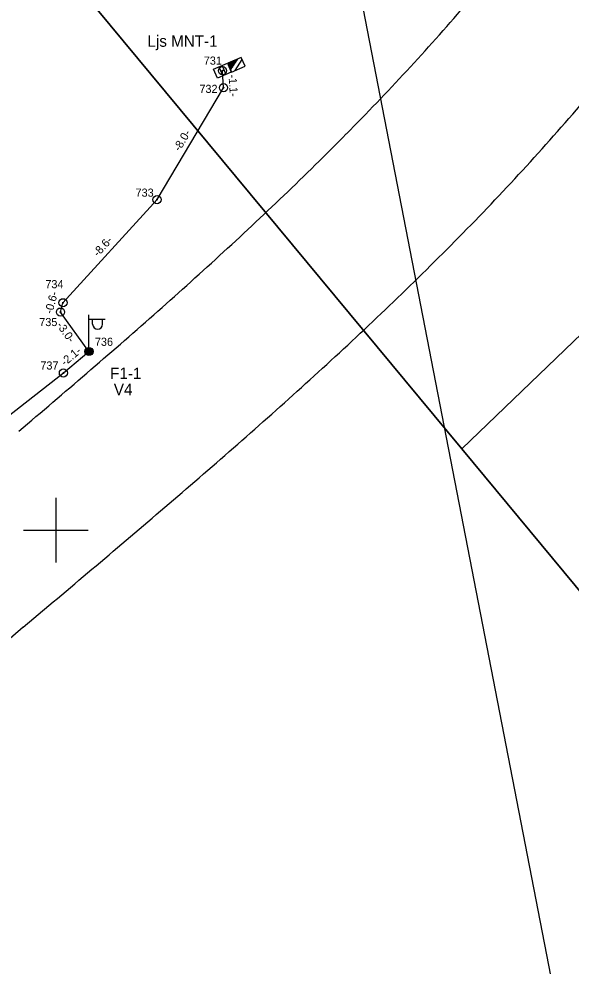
# Model space of a CAD drawing. Extents: x 528816 to 533196, y 6574767 to 6575847.
# Drawn here: x 531747.7 to 531781.7, y 6574823.2 to 6574881.5 of the extents above; entities that cross this region are included whole.
import ezdxf

# ---------------------------------------------------------------- set-up
doc = ezdxf.new("R2010")
doc.units = 0
for name, color, linetype in [('ELRAJATISMP', 7, 'Continuous'), ('JOONSIDE', 7, 'Continuous'), ('KOORDPUNKT', 7, 'Continuous'), ('MOOTPIIR', 7, 'Continuous'), ('MPKAABEL', 7, 'Continuous'), ('PIIR', 7, 'Continuous'), ('POST', 7, 'Continuous'), ('TEE', 7, 'Continuous'), ('VORK', 7, 'Continuous')]:
    doc.layers.add(name, color=color, linetype=linetype)

msp = doc.modelspace()

# ---------------------------------------------------------------- linework, layer by layer
at = {"layer": 'ELRAJATISMP'}
for p, q in [((531761.422, 6574879.122), (531760.594, 6574878.768)), ((531761.196, 6574879.007), (531760.601, 6574878.752)), ((531761.179, 6574878.982), (531760.607, 6574878.737)), ((531761.163, 6574878.956), (531760.614, 6574878.721)), ((531761.146, 6574878.931), (531760.621, 6574878.706)), ((531760.769, 6574878.358), (531761.213, 6574879.033)), ((531761.038, 6574878.309), (531761.482, 6574878.984)), ((531761.657, 6574878.574), (531761.422, 6574879.122)), ((531760.05, 6574878.535), (531760.285, 6574877.986)), ((531760.243, 6574878.618), (531760.478, 6574878.069)), ((531760.594, 6574878.768), (531760.829, 6574878.219)), ((531761.129, 6574878.905), (531760.627, 6574878.69)), ((531761.112, 6574878.88), (531760.634, 6574878.675)), ((531761.096, 6574878.854), (531760.64, 6574878.659)), ((531761.079, 6574878.829), (531760.647, 6574878.644)), ((531761.062, 6574878.803), (531760.654, 6574878.628)), ((531761.045, 6574878.778), (531760.66, 6574878.613)), ((531761.028, 6574878.752), (531760.667, 6574878.597)), ((531761.012, 6574878.727), (531760.674, 6574878.582)), ((531760.995, 6574878.701), (531760.68, 6574878.566)), ((531760.978, 6574878.676), (531760.687, 6574878.551)), ((531760.961, 6574878.65), (531760.693, 6574878.535)), ((531760.945, 6574878.624), (531760.7, 6574878.52)), ((531760.928, 6574878.599), (531760.707, 6574878.504)), ((531760.911, 6574878.573), (531760.713, 6574878.489)), ((531760.894, 6574878.548), (531760.72, 6574878.473)), ((531760.878, 6574878.522), (531760.727, 6574878.458)), ((531760.861, 6574878.497), (531760.733, 6574878.442)), ((531760.844, 6574878.471), (531760.74, 6574878.427)), ((531760.827, 6574878.446), (531760.747, 6574878.411)), ((531760.811, 6574878.42), (531760.753, 6574878.396)), ((531760.794, 6574878.395), (531760.76, 6574878.38)), ((531760.777, 6574878.369), (531760.766, 6574878.365)), ((531760.829, 6574878.219), (531761.657, 6574878.574))]:
    msp.add_line(p, q, dxfattribs=at)
msp.add_lwpolyline([(531759.721, 6574878.394), (531760.572, 6574878.758), (531760.807, 6574878.21), (531759.956, 6574877.845)], close=True, dxfattribs=at)
at = {"layer": 'KOORDPUNKT'}
for centre, radius in [((531760.264, 6574878.302), 0.25), ((531760.264, 6574878.302), 0.025), ((531760.264, 6574878.302), 0.0221), ((531760.264, 6574878.302), 0.0191), ((531760.264, 6574878.302), 0.0161), ((531760.264, 6574878.302), 0.0132), ((531760.264, 6574878.302), 0.0102), ((531760.264, 6574878.302), 0.00726), ((531760.264, 6574878.302), 0.0043), ((531760.329, 6574877.254), 0.25), ((531760.329, 6574877.254), 0.025), ((531760.329, 6574877.254), 0.0221), ((531760.329, 6574877.254), 0.0191), ((531760.329, 6574877.254), 0.0161), ((531760.329, 6574877.254), 0.0132), ((531760.329, 6574877.254), 0.0102), ((531760.329, 6574877.254), 0.00726), ((531760.329, 6574877.254), 0.0043), ((531756.235, 6574870.36), 0.25), ((531756.235, 6574870.36), 0.025), ((531756.235, 6574870.36), 0.0221), ((531756.235, 6574870.36), 0.0191), ((531756.235, 6574870.36), 0.0161), ((531756.235, 6574870.36), 0.0132), ((531756.235, 6574870.36), 0.0102), ((531756.235, 6574870.36), 0.00726), ((531756.235, 6574870.36), 0.0043), ((531750.441, 6574864.009), 0.25), ((531750.441, 6574864.009), 0.025), ((531750.441, 6574864.009), 0.0221), ((531750.441, 6574864.009), 0.0191), ((531750.441, 6574864.009), 0.0161), ((531750.441, 6574864.009), 0.0132), ((531750.441, 6574864.009), 0.0102), ((531750.441, 6574864.009), 0.00726), ((531750.441, 6574864.009), 0.0043), ((531750.289, 6574863.434), 0.25), ((531750.289, 6574863.434), 0.025), ((531750.289, 6574863.434), 0.0221), ((531750.289, 6574863.434), 0.0191), ((531750.289, 6574863.434), 0.0161), ((531750.289, 6574863.434), 0.0132), ((531750.289, 6574863.434), 0.0102), ((531750.289, 6574863.434), 0.00726), ((531750.289, 6574863.434), 0.0043), ((531752.042, 6574861.004), 0.25), ((531752.042, 6574861.004), 0.025), ((531752.042, 6574861.004), 0.0221), ((531752.042, 6574861.004), 0.0191), ((531752.042, 6574861.004), 0.0161), ((531752.042, 6574861.004), 0.0132), ((531752.042, 6574861.004), 0.0102), ((531752.042, 6574861.004), 0.00726), ((531752.042, 6574861.004), 0.0043), ((531750.467, 6574859.683), 0.25), ((531750.467, 6574859.683), 0.025), ((531750.467, 6574859.683), 0.0221), ((531750.467, 6574859.683), 0.0191), ((531750.467, 6574859.683), 0.0161), ((531750.467, 6574859.683), 0.0132), ((531750.467, 6574859.683), 0.0102), ((531750.467, 6574859.683), 0.00726), ((531750.467, 6574859.683), 0.0043)]:
    msp.add_circle(centre, radius, dxfattribs=at)
at = {"layer": 'MOOTPIIR'}
msp.add_lwpolyline([(532326.975, 6575157.507), (532011.424, 6575047.308), (531974.249, 6575056.159), (531949.023, 6575045.98), (531934.418, 6575025.179), (531948.58, 6574987.561), (531930.435, 6574980.038), (531915.387, 6575014.558), (531872.016, 6575000.396), (531879.539, 6574971.629), (531794.124, 6574938.436), (531760.931, 6574923.389), (531786.158, 6574793.274), (531744.999, 6574779.555), (531692.776, 6574778.227), (531621.08, 6574852.578), (531554.695, 6574876.477), (531465.739, 6574886.656), (531460.428, 6574919.848), (531387.405, 6574932.24), (531177.628, 6574990.659), (531134.699, 6574992.429), (531095.311, 6575014.115), (530588.571, 6575165.473)], dxfattribs=at)
at = {"layer": 'MPKAABEL'}
msp.add_lwpolyline([(531716.287, 6574835.792), (531717.933, 6574838.271), (531719.582, 6574838.749), (531727.86, 6574842.788), (531732.059, 6574845.992), (531742.499, 6574853.478), (531750.467, 6574859.683), (531752.042, 6574861.004), (531750.289, 6574863.434), (531750.441, 6574864.009), (531756.235, 6574870.36), (531760.329, 6574877.254), (531760.264, 6574878.302)], dxfattribs=at)
msp.add_lwpolyline([(531716.287, 6574835.792), (531717.933, 6574838.271), (531719.582, 6574838.749), (531727.86, 6574842.788), (531732.059, 6574845.992), (531742.499, 6574853.478), (531750.467, 6574859.683), (531752.042, 6574861.004), (531750.289, 6574863.434), (531750.441, 6574864.009), (531756.235, 6574870.36), (531760.329, 6574877.254), (531760.264, 6574878.302)], dxfattribs=at)
at = {"layer": 'PIIR'}
for points in [[(531806.18, 6574884.99), (531822.45, 6574934.07), (531926.38, 6574969.14), (531960.74, 6574954.64), (531961.24, 6574868.45), (531932.95, 6574867.42), (531888.03, 6574861.09), (531849.99, 6574849.73), (531797.95, 6574827.35), (531775.01, 6574855.02)], [(531806.18, 6574884.99), (531822.45, 6574934.07), (531926.38, 6574969.14), (531960.74, 6574954.64), (531961.24, 6574868.45), (531932.95, 6574867.42), (531888.03, 6574861.09), (531849.99, 6574849.73), (531797.95, 6574827.35), (531775.01, 6574855.02)], [(531775.01, 6574855.02), (531734.17, 6574904.2), (531822.45, 6574934.07), (531806.18, 6574884.99)], [(531775.01, 6574855.02), (531734.17, 6574904.2), (531822.45, 6574934.07), (531806.18, 6574884.99)], [(531625.06, 6574849.97), (531553.93, 6574874.91), (531734.17, 6574904.2), (531775.01, 6574855.02), (531797.95, 6574827.35), (531815.85, 6574805.79), (531819.42, 6574801.52), (531759.88, 6574776.94), (531664.4, 6574772.63), (531656.62, 6574782.88), (531667.83, 6574806.64)], [(531625.06, 6574849.97), (531553.93, 6574874.91), (531734.17, 6574904.2), (531775.01, 6574855.02), (531797.95, 6574827.35), (531815.85, 6574805.79), (531819.42, 6574801.52), (531759.88, 6574776.94), (531664.4, 6574772.63), (531656.62, 6574782.88), (531667.83, 6574806.64)]]:
    msp.add_lwpolyline(points, close=True, dxfattribs=at)
at = {"layer": 'POST'}
for p, q in [((531752.042, 6574861.254), (531752.042, 6574863.254)), ((531752.042, 6574863.004), (531753.042, 6574863.004)), ((531752.269, 6574862.683), (531752.269, 6574863.004)), ((531752.881, 6574862.683), (531752.881, 6574863.004)), ((531752.042, 6574861.004), (531752.042, 6574861.004))]:
    msp.add_line(p, q, dxfattribs=at)
for radius in [0.25, 0.225, 0.2, 0.175, 0.15, 0.125, 0.1, 0.075, 0.05, 0.025]:
    msp.add_circle((531752.042, 6574861.004), radius, dxfattribs=at)
msp.add_arc((531752.575, 6574862.683), 0.306, 180, 0, dxfattribs=at)
at = {"layer": 'TEE'}
msp.add_lwpolyline([(531747.995, 6574844.022), (531749.573, 6574845.354)], dxfattribs=at)
for centre, radius, start, end in [((531667.451, 6574974.749), 141.967, 317.19807, 319.35874), ((531650.896, 6574990.08), 164.531, 315.32549, 317.19807), ((531667.451, 6574974.749), 151.367, 317.19807, 319.35874), ((531629.015, 6575011.714), 195.3, 313.74101, 315.32549), ((531650.896, 6574990.08), 173.931, 315.32549, 317.19807), ((531598.286, 6575043.823), 239.744, 312.44461, 313.74101), ((531629.015, 6575011.714), 204.7, 313.74101, 315.32549), ((531551.152, 6575095.361), 309.586, 311.4363, 312.44461), ((531598.286, 6575043.823), 249.144, 312.44461, 313.74101), ((531467.956, 6575189.608), 435.3, 310.71607, 311.4363), ((531551.152, 6575095.361), 318.986, 311.4363, 312.44461), ((531276.612, 6575411.941), 728.633, 310.28394, 310.716073), ((531467.956, 6575189.608), 444.7, 310.71607, 311.4363), ((531276.612, 6575411.941), 738.033, 310.28394, 310.716073), ((530328.3, 6576530.787), 2204.7, 310.139896, 310.28394), ((531793.143, 6574790.528), 70, 130.16365, 152.22044)]:
    msp.add_arc(centre, radius, start, end, dxfattribs=at)
at = {"layer": 'VORK'}
for p, q in [((531750, 6574852), (531750, 6574848)), ((531748, 6574850), (531752, 6574850))]:
    msp.add_line(p, q, dxfattribs=at)

# ---------------------------------------------------------------- texts
at = {"layer": 'ELRAJATISMP'}
msp.add_text('Ljs MNT-1', height=0.7, dxfattribs=at).set_placement((531755.646, 6574879.773))
at = {"layer": 'JOONSIDE'}
for s, rotation, p in [('-1.1-', 273.56319, (531760.638, 6574878.059)), ('-8.0-', 59.29226, (531757.635, 6574873.296)), ('-8.6-', 47.62641, (531752.599, 6574866.806)), ('-0.6-', 75.1814, (531749.785, 6574863.29)), ('-3.0-', 305.80665, (531750.017, 6574862.618)), ('-2.1-', 39.98758, (531750.558, 6574860.085))]:
    msp.add_text(s, height=0.5, rotation=rotation, dxfattribs=at).set_placement(p)
at = {"layer": 'KOORDPUNKT'}
for s, p in [('731', (531759.115, 6574878.671)), ('732', (531758.846, 6574876.933)), ('733', (531754.912, 6574870.541)), ('734', (531749.355, 6574864.901)), ('735', (531748.98, 6574862.571)), ('736', (531752.407, 6574861.355)), ('737', (531749.048, 6574859.894))]:
    msp.add_text(s, height=0.5, dxfattribs=at).set_placement(p)
at = {"layer": 'POST'}
for s, p in [('F1-1', (531753.346, 6574859.314)), ('V4', (531753.574, 6574858.314))]:
    msp.add_text(s, height=0.7, dxfattribs=at).set_placement(p)

doc.saveas('drawing.dxf')
